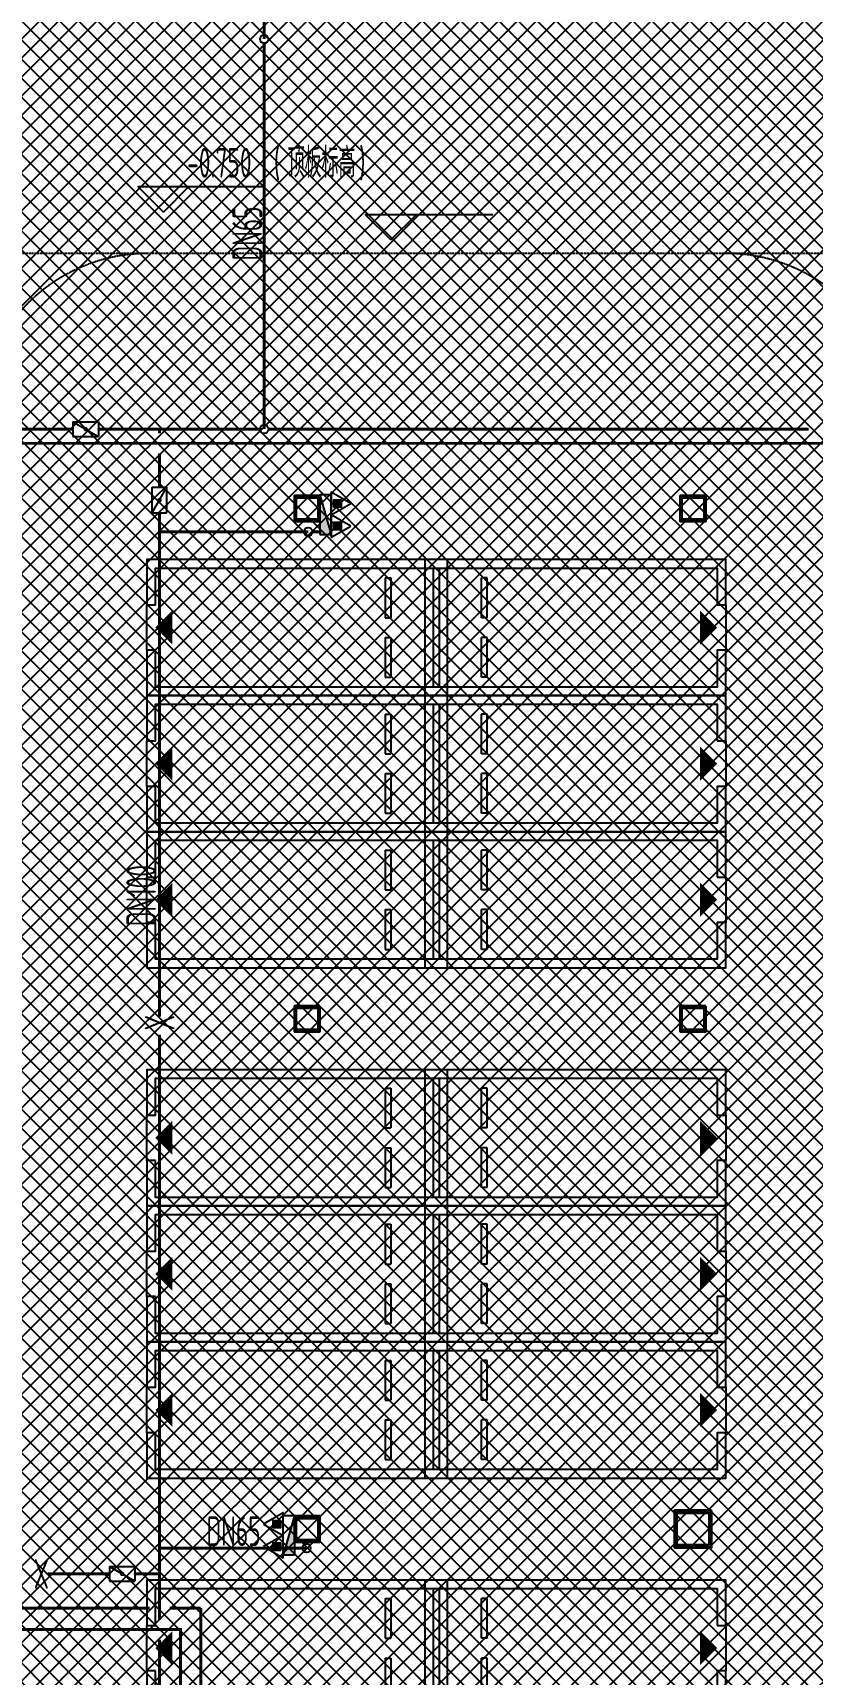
# Model space of a CAD drawing. Extents: x -2120532 to 1934524, y -1331911 to 424203.
# Drawn here: x -50042 to -36310, y -321820 to -292870 of the extents above; entities that cross this region are included whole.
import ezdxf

# ---------------------------------------------------------------- set-up
doc = ezdxf.new("R2010")
doc.units = 0
doc.header["$LTSCALE"] = 10
doc.linetypes.add('__DASH', pattern=[0.35, 0.25, -0.1])
for name, color, linetype in [('00-停车位', 67, 'Continuous'), ('A-COLUMN', 8, 'Continuous'), ('DIM_ELEV', 3, 'Continuous'), ('W-EQUIP_消火栓', 7, 'Continuous'), ('W-EQUIP_灭火器', 7, 'Continuous'), ('W-PIPE-消防', 1, 'Continuous'), ('W-PIPE-消防中', 1, 'Continuous'), ('W-PIPE-直饮', 62, 'Continuous'), ('W-PIPE-给水', 3, 'Continuous'), ('W-TEXT_消防', 7, 'Continuous'), ('W-VALVE_消防', 7, 'Continuous'), ('W-VPIPE-消防', 1, 'Continuous'), ('画水辅助', 6, 'Continuous'), ('车行线', 4, 'Continuous')]:
    doc.layers.add(name, color=color, linetype=linetype)
doc.layers.add('钢柱', color=51, linetype='Continuous', lineweight=35)
doc.styles.add('8B2_02', font='tssdeng.shx', dxfattribs={"width": 0.6, "bigfont": 'TSSDCHN.shx'})
doc.styles.get("Standard").update_dxf_attribs({"font": 'TSSDENG.shx', "width": 0.7, "bigfont": 'TSSDCHN.shx'})

# ---------------------------------------------------------------- blocks, each defined once
blk = doc.blocks.new('车位2400x5300')
at = {"layer": '00-停车位', "color": 251}
for p, q in [((-875, -1000), (-175, -1000)), ((-875, -1100), (-875, -1000)), ((-875, -1100), (-175, -1100)), ((-175, -1100), (-175, -1000)), ((175, -1000), (875, -1000)), ((175, -1100), (175, -1000)), ((175, -1100), (875, -1100)), ((875, -1100), (875, -1000)), ((400, -5300), (-400, -5300))]:
    blk.add_line(p, q, dxfattribs=at)
blk.add_lwpolyline([(400, -5150), (400, -5300), (1200, -5300), (1200, 0), (-1200, 0), (-1200, -5300), (-400, -5300), (-400, -5150), (-1050, -5150), (-1050, -150), (1050, -150), (1050, -5150), (400, -5150)], dxfattribs=at)
blk.add_lwpolyline([(0, -5150, 0, 600, 0), (0, -4850, 600, 600, 0)], format="xyseb", dxfattribs=at)
blk = doc.blocks.new('$TwtSys$00000434')
for p, q in [((-0.5, 0.5), (-0.5, -0.5)), ((-0.5, -0.5), (0.5, 0.5)), ((0.5, 0.5), (-0.5, 0.5)), ((0.5, -0.5), (0.5, 0.5)), ((-0.5, -0.5), (0.5, -0.5))]:
    blk.add_line(p, q)
blk.add_solid([(0.5, -0.5), (0.5, 0.5), (-0.5, -0.5)])
blk = doc.blocks.new('$TwtSys$00000546')
h = blk.add_hatch()
h.set_pattern_fill('ANSI31', color=256, scale=200, style=0)
h.set_pattern_definition([(45, (-38543.802, -6670.83), (-17.67767, 17.67767), [])])
h.paths.add_polyline_path([(-65, 174), (65, 174), (65, 44), (-65, 44)])
for points in [[(0, 344), (-198, 0), (198, 0)], [(-65, 174), (65, 174), (65, 44), (-65, 44)]]:
    blk.add_lwpolyline(points, close=True)
blk = doc.blocks.new('$VALVE$00000316')
for p, q in [((-125, 72), (125, -72)), ((-125, 72), (-125, -72)), ((-125, 72), (125, 72)), ((125, 72), (125, -72)), ((-125, -72), (125, -72))]:
    blk.add_line(p, q)
at = {"const_width": 21.1}
blk.add_lwpolyline([(-11, 0, 1), (11, 0, 1)], format="xyb", close=True, dxfattribs=at)
for p in [(-125, 0), (125, 0)]:
    blk.add_point(p)
at = {"color": 7, "flags": 9}
for tag in ['XSIZE', 'YSIZE']:
    blk.add_attdef(tag, (0, 0), '', height=0.5, dxfattribs=at)
blk = doc.blocks.new('A$C1C3C0163')
h = blk.add_hatch()
h.set_pattern_fill('ANSI37', color=8, scale=150)
h.set_pattern_definition([(45, (-601697.23, -233886.27), (-168.3798, 168.3798), []), (135, (-601697.23, -233886.27), (-168.3798, -168.3798), [])])
h.paths.add_polyline_path([(-80300, 5300), (-80300, -9000), (-62000, -9000), (-62000, -64625), (-76750, -64625), (-76750, -62675), (-73875, -62675), (-73775, -57275), (-100380, -57275), (-100572, -124002), (-71150, -123999), (-71150, -126437), (-63509, -133383), (-65550, -135650), (-61611, -139196), (-83885, -163934), (-83885, -174096), (-119589, -213750), (-196450, -213750), (-196450, -207800), (-209700, -193450), (-209700, -169150), (-201700, -169149), (-201700, 5300), (-192675, 5300)])

msp = doc.modelspace()

# ---------------------------------------------------------------- hatches: boundary and pattern name
at = {"layer": 'W-PIPE-给水'}
for points in [[(-47439.3, -321034.3), (-47439.3, -321008.1), (-47413, -321008.1)], [(-47439.3, -321034.3), (-47413, -321034.3), (-47413, -321008.1)]]:
    msp.add_hatch(color=256, dxfattribs=at).paths.add_polyline_path(points)

# ---------------------------------------------------------------- linework, layer by layer
at = {"layer": 'A-COLUMN', "color": 8}
for p, q in [((-44983.6, -301035.4), (-45433.6, -301035.4)), ((-45433.6, -301035.4), (-45433.6, -301485.4)), ((-44983.6, -301485.4), (-44983.6, -301035.4)), ((-38183.6, -301035.4), (-38633.6, -301035.4)), ((-38633.6, -301035.4), (-38633.6, -301485.4)), ((-38183.6, -301485.4), (-38183.6, -301035.4)), ((-45433.6, -301485.4), (-44983.6, -301485.4)), ((-38633.6, -301485.4), (-38183.6, -301485.4)), ((-44983.6, -310035.4), (-45433.6, -310035.4)), ((-45433.6, -310035.4), (-45433.6, -310485.4)), ((-44983.6, -310485.4), (-44983.6, -310035.4)), ((-38183.6, -310035.4), (-38633.6, -310035.4)), ((-38633.6, -310035.4), (-38633.6, -310485.4)), ((-38183.6, -310485.4), (-38183.6, -310035.4)), ((-45433.6, -310485.4), (-44983.6, -310485.4)), ((-38633.6, -310485.4), (-38183.6, -310485.4)), ((-38083.6, -318935.4), (-38733.6, -318935.4)), ((-38733.6, -318935.4), (-38733.6, -319585.4)), ((-38083.6, -319585.4), (-38083.6, -318935.4)), ((-44983.6, -319035.4), (-45433.6, -319035.4)), ((-45433.6, -319035.4), (-45433.6, -319485.4)), ((-44983.6, -319485.4), (-44983.6, -319035.4)), ((-45433.6, -319485.4), (-44983.6, -319485.4)), ((-38733.6, -319585.4), (-38083.6, -319585.4))]:
    msp.add_line(p, q, dxfattribs=at)
at = {"layer": 'DIM_ELEV', "color": 8}
for p, q in [((-47741.1, -296031.8), (-48191.1, -295581.8)), ((-48191.1, -295581.8), (-45945.2, -295581.8)), ((-47741.1, -296031.8), (-47291.1, -295581.8)), ((-43733.5, -296521.5), (-44183.5, -296071.5)), ((-44183.5, -296071.5), (-41937.6, -296071.5)), ((-43733.5, -296521.5), (-43283.5, -296071.5))]:
    msp.add_line(p, q, dxfattribs=at)
at = {"layer": 'W-PIPE-消防', "ltscale": 1.5, "const_width": 52.5}
for points in [[(-45963.4, -287416.3), (-45963.4, -292979.6)], [(-45963.4, -293054.6), (-45963.4, -299860.4)], [(-49335.4, -299860.4), (-57489, -299860.4)], [(-47808.6, -299860.4), (-48886, -299860.4)], [(-47808.6, -299860.4), (-47808.6, -299934.2)], [(-46038.4, -299860.4), (-47808.6, -299860.4)], [(-36371.2, -299860.4), (-45888.4, -299860.4)], [(-47808.6, -300286.7), (-47808.6, -300886.7)], [(-47808.6, -301336.1), (-47808.6, -301670)], [(-45189.4, -301670), (-47808.6, -301670)], [(-47808.6, -301670), (-47808.6, -310220.1)], [(-45114.4, -301670), (-44956.6, -301670)], [(-47808.6, -310539.7), (-47808.6, -319597)], [(-45221.9, -319597), (-47808.6, -319597)], [(-47808.6, -319597), (-47808.6, -320858.1)], [(-49784, -320051.6), (-48692.7, -320051.6)], [(-48243.3, -320051.6), (-47808.6, -320051.6)], [(-47808.6, -321210.6), (-47808.6, -333057.6)]]:
    msp.add_lwpolyline(points, dxfattribs=at)
at = {"layer": 'W-PIPE-消防中', "color": 5, "ltscale": 1.5, "const_width": 52.5}
msp.add_lwpolyline([(-35807.9, -300110.4), (-56659.2, -300110.4)], dxfattribs=at)
at = {"layer": 'W-PIPE-直饮', "ltscale": 1.5, "const_width": 52.5}
for points in [[(-50293.9, -320655.2), (-47984.9, -320655.2)], [(-47632.4, -320655.2), (-47082.6, -320655.2)], [(-47082.6, -320655.2), (-47082.6, -335347)]]:
    msp.add_lwpolyline(points, dxfattribs=at)
at = {"layer": 'W-PIPE-给水', "ltscale": 1.5, "const_width": 52.5}
for points in [[(-51253.4, -321034.3), (-47439.3, -321034.3)], [(-47439.3, -321034.3), (-47439.3, -334564.6)]]:
    msp.add_lwpolyline(points, dxfattribs=at)
at = {"layer": 'W-VPIPE-消防'}
for centre in [(-45963.4, -292979.6), (-45963.4, -299860.4), (-45189.4, -301670), (-45221.9, -319597)]:
    msp.add_circle(centre, 75, dxfattribs=at)
at = {"layer": '车行线', "color": 8, "linetype": '__DASH', "ltscale": 1.5}
for points in [[(-18583.6, -174472.9), (-18583.6, -293760.4, -0.4142136), (-21583.6, -296760.4), (-67483.6, -296760.4, -0.4142136), (-70483.6, -293760.4), (-70483.6, -174472.9)], [(-48008.6, -296760.4, 0.4142136), (-51008.6, -299760.4)], [(-37833.6, -296760.4, -0.4142136), (-34833.6, -299760.4)]]:
    msp.add_lwpolyline(points, format="xyb", dxfattribs=at)
at = {"layer": '钢柱', "color": 8, "lineweight": 35}
for points in [[(-44983.6, -301035.4), (-45433.6, -301035.4), (-45433.6, -301485.4), (-44983.6, -301485.4)], [(-45013.6, -301455.4), (-45403.6, -301455.4), (-45403.6, -301065.4), (-45013.6, -301065.4)], [(-38183.6, -301035.4), (-38633.6, -301035.4), (-38633.6, -301485.4), (-38183.6, -301485.4)], [(-38213.6, -301455.4), (-38603.6, -301455.4), (-38603.6, -301065.4), (-38213.6, -301065.4)], [(-44983.6, -310035.4), (-45433.6, -310035.4), (-45433.6, -310485.4), (-44983.6, -310485.4)], [(-38183.6, -310035.4), (-38633.6, -310035.4), (-38633.6, -310485.4), (-38183.6, -310485.4)], [(-45013.6, -310455.4), (-45403.6, -310455.4), (-45403.6, -310065.4), (-45013.6, -310065.4)], [(-38213.6, -310455.4), (-38603.6, -310455.4), (-38603.6, -310065.4), (-38213.6, -310065.4)], [(-38083.6, -318935.4), (-38733.6, -318935.4), (-38733.6, -319585.4), (-38083.6, -319585.4)], [(-38123.6, -319545.4), (-38693.6, -319545.4), (-38693.6, -318975.4), (-38123.6, -318975.4)], [(-44983.6, -319035.4), (-45433.6, -319035.4), (-45433.6, -319485.4), (-44983.6, -319485.4)], [(-45013.6, -319455.4), (-45403.6, -319455.4), (-45403.6, -319065.4), (-45013.6, -319065.4)]]:
    msp.add_lwpolyline(points, close=True, dxfattribs=at)

# ---------------------------------------------------------------- block references
at = {"layer": '00-停车位', "color": 8}
for p, rotation in [((-42733.6, -303360.4), 270), ((-43133.6, -303360.4), 90), ((-42733.6, -305760.4), 270), ((-43133.6, -305760.4), 90), ((-42733.6, -308160.4), 270), ((-43133.6, -308160.4), 90), ((-42733.6, -312360.4), 270), ((-43133.6, -312360.4), 90), ((-42733.6, -314760.4), 270), ((-43133.6, -314760.4), 90), ((-42733.6, -317160.4), 270), ((-43133.6, -317160.4), 90), ((-42733.6, -321360.4), 270), ((-43133.6, -321360.4), 90)]:
    msp.add_blockref('车位2400x5300', p, dxfattribs=dict(at, rotation=rotation))
at = {"layer": 'W-EQUIP_消火栓', "xscale": 700, "zscale": 700}
for p, yscale, rotation in [((-44883.6, -301370.5), 200, 270.0000000000076), ((-45533.6, -319372.2), -200, 269.9999999999923)]:
    msp.add_blockref('$TwtSys$00000434', p, dxfattribs=dict(at, yscale=yscale, rotation=rotation))
at = {"layer": 'W-EQUIP_灭火器'}
for p, rotation in [((-44783.6, -301172.1), 270.0000000000076), ((-44783.6, -301568.8), 270.0000000000076), ((-45633.6, -319173.8), 89.99999999999235), ((-45633.6, -319570.6), 89.99999999999235)]:
    msp.add_blockref('$TwtSys$00000546', p, dxfattribs=dict(at, rotation=rotation))
at = {"layer": 'W-VALVE_消防', "xscale": -1.8, "yscale": -1.8, "zscale": 1.8}
for p, rotation in [((-49110.7, -299860.4), 180), ((-47808.6, -301111.4), 270)]:
    msp.add_blockref('$VALVE$00000316', p, dxfattribs=dict(at, rotation=rotation))
at = {"layer": 'W-VALVE_消防', "xscale": 1.8, "yscale": 1.8, "zscale": 1.8}
msp.add_blockref('$VALVE$00000316', (-48468, -320051.6), dxfattribs=at)
at = {"layer": '画水辅助'}
msp.add_blockref('A$C1C3C0163', (106241.4, -167810.4), dxfattribs=at)

# ---------------------------------------------------------------- texts
at = {"layer": 'DIM_ELEV', "color": 8, "style": '8B2_02', "width": 0.6}
for s, p in [('-0.750', (-47322.9, -295424.3)), ('(', (-45795.2, -295424.3)), ('顶板标高', (-45552.9, -295424.3)), (')', (-44292.9, -295424.3))]:
    msp.add_text(s, height=525, dxfattribs=at).set_placement(p)
at = {"layer": 'W-TEXT_消防', "style": '8B2_02', "width": 0.6}
for s, p in [('DN65', (-46000.9, -296886.4)), ('DN100', (-47870.2, -308627.2)), ('X', (-47546.1, -310464.7))]:
    msp.add_text(s, height=525, rotation=90, dxfattribs=at).set_placement(p)
for s, p in [('DN65', (-46981.7, -319559.5)), ('X', (-50028.6, -320314.1))]:
    msp.add_text(s, height=525, dxfattribs=at).set_placement(p)

doc.saveas('drawing.dxf')
